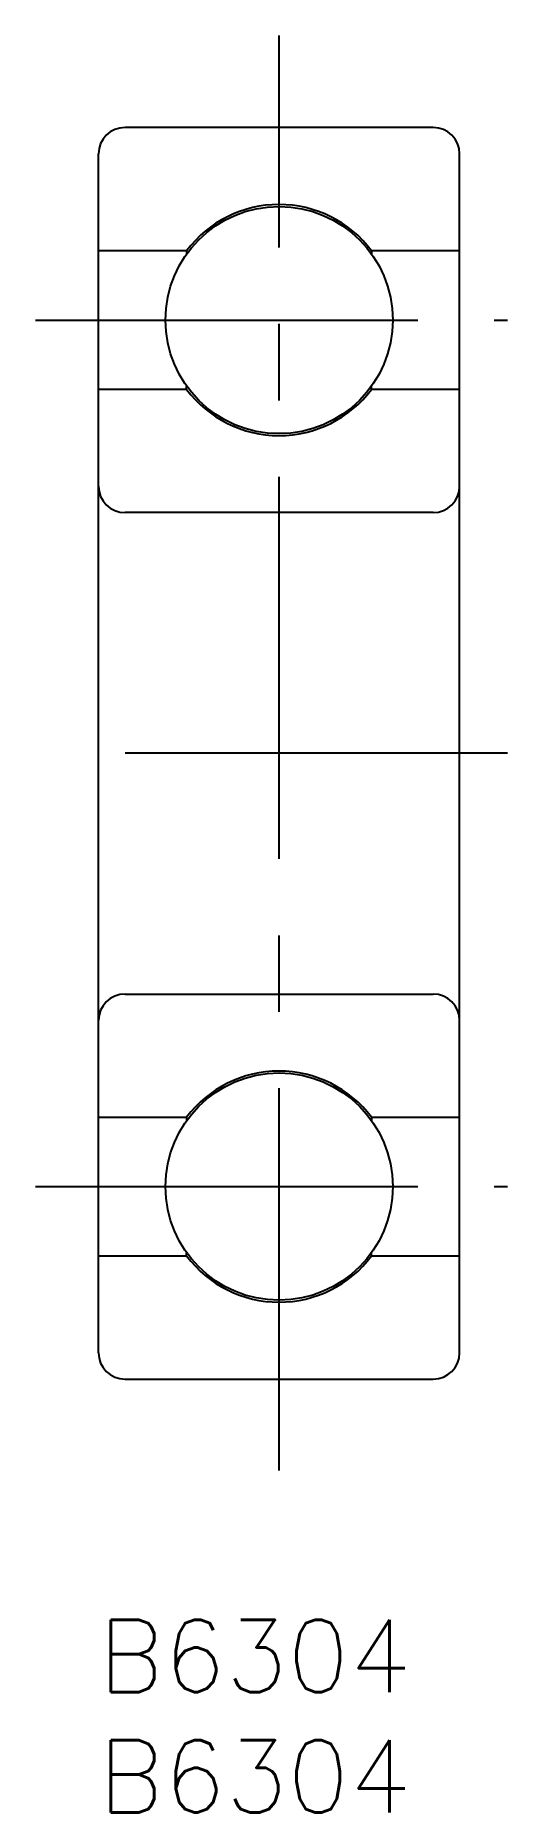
# Model space of a CAD drawing. Extents: x -2.6 to 17, y -8 to 65.8.
import ezdxf

# ---------------------------------------------------------------- set-up
doc = ezdxf.new("R2010")
doc.units = 0
doc.header["$LTSCALE"] = 0.5
doc.linetypes.add('CENTER', pattern=[50.8, 31.75, -6.35, 6.35, -6.35])
for name, color, linetype in [('MSM_CENTER', 1, 'CENTER'), ('MSM_CONTINUOUS', 7, 'CONTINUOUS'), ('MSM_PART_NUMBER', 7, 'CONTINUOUS')]:
    doc.layers.add(name, color=color, linetype=linetype)
doc.styles.get("Standard").update_dxf_attribs({"font": 'txt.shx', "height": 3, "bigfont": 'bigfont.shx'})

msp = doc.modelspace()

# ---------------------------------------------------------------- linework, layer by layer
at = {"layer": 'MSM_CENTER'}
for p, q in [((7.5, 6.212), (7.5, 65.819)), ((-2.616, 54), (16.984, 54)), ((16.986, 36), (-1.674, 36)), ((-2.616, 18), (16.984, 18))]:
    msp.add_line(p, q, dxfattribs=at)
at = {"layer": 'MSM_CONTINUOUS'}
for p, q in [((13.9, 62), (1.1, 62)), ((0, 11.1), (0, 60.9)), ((15, 11.1), (15, 60.9)), ((3.66, 56.88), (0, 56.88)), ((3.66, 56.88), (3.66, 56.745)), ((15, 56.88), (11.34, 56.88)), ((11.34, 56.88), (11.34, 56.745)), ((3.66, 51.12), (0, 51.12)), ((3.66, 51.12), (3.66, 51.255)), ((11.34, 51.12), (11.34, 51.255)), ((15, 51.12), (11.34, 51.12)), ((13.9, 46), (1.1, 46)), ((1.1, 26), (13.9, 26)), ((0, 20.88), (3.66, 20.88)), ((3.66, 20.88), (3.66, 20.745)), ((11.34, 20.88), (15, 20.88)), ((11.34, 20.88), (11.34, 20.745)), ((0, 15.12), (3.66, 15.12)), ((3.66, 15.12), (3.66, 15.255)), ((11.34, 15.12), (11.34, 15.255)), ((11.34, 15.12), (15, 15.12)), ((1.1, 10), (13.9, 10))]:
    msp.add_line(p, q, dxfattribs=at)
for centre in [(7.5, 54), (7.5, 18)]:
    msp.add_circle(centre, 4.72, dxfattribs=at)
for centre, radius, start, end in [((1.1, 60.9), 1.1, 90, 180), ((13.9, 60.9), 1.1, 0, 90), ((7.5, 54), 4.8, 36.8699, 143.1301), ((7.5, 54), 4.8, 216.8699, 323.1301), ((1.1, 47.1), 1.1, 180, 270), ((13.9, 47.1), 1.1, 270, 0), ((1.1, 24.9), 1.1, 90, 180), ((13.9, 24.9), 1.1, 0, 90), ((7.5, 18), 4.8, 36.8699, 143.1301), ((7.5, 18), 4.8, 216.8699, 323.1301), ((1.1, 11.1), 1.1, 180, 270), ((13.9, 11.1), 1.1, 270, 360)]:
    msp.add_arc(centre, radius, start, end, dxfattribs=at)

# ---------------------------------------------------------------- texts
at = {"layer": 'MSM_PART_NUMBER'}
for p in [(0, -3), (0, -8)]:
    msp.add_text('B6304', height=3, dxfattribs=at).set_placement(p)

doc.saveas('drawing.dxf')
